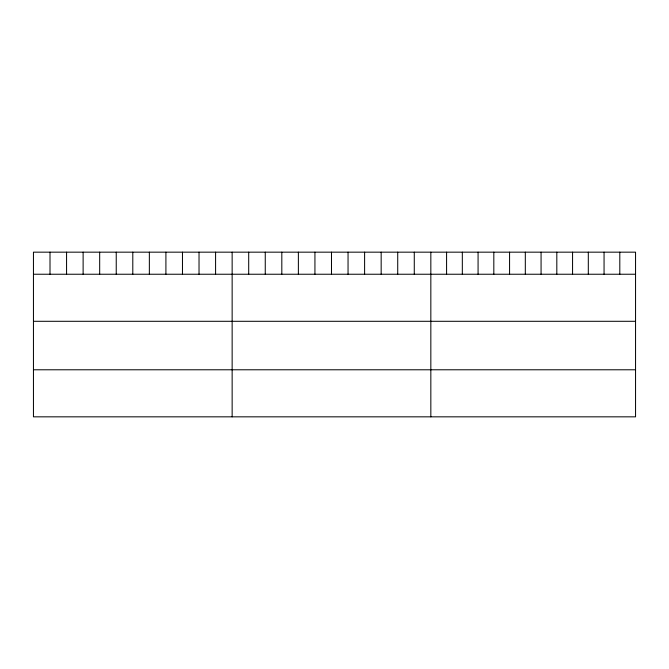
<?xml version="1.0" encoding="UTF-8"?>
<svg xmlns="http://www.w3.org/2000/svg" width="669" height="669" viewBox="0 0 669 669"><rect width="100%" height="100%" fill="white"/><g stroke="black" fill="none" stroke-linecap="round" stroke-linejoin="round"><path stroke-width="1" d="M635.55 274.24L635.55 416.837L33.45 416.837L33.45 252.163L635.55 252.163L635.55 274.24L33.45 274.24M33.45 321.296L635.55 321.296M33.45 369.781L635.55 369.781M619.803 252.163L619.803 274.24M604.057 252.163L604.057 274.24M588.31 252.163L588.31 274.24M572.564 252.163L572.564 274.24M556.817 252.163L556.817 274.24M541.07 252.163L541.07 274.24M525.316 252.163L525.316 274.24M509.569 252.163L509.569 274.24M493.822 252.163L493.822 274.24M478.076 252.163L478.076 274.24M462.329 252.163L462.329 274.24M446.583 252.163L446.583 274.24M430.836 252.163L430.836 416.837M414.278 252.163L414.278 274.24M397.721 252.163L397.721 274.24M381.163 252.163L381.163 274.24M364.605 252.163L364.605 274.24M348.047 252.163L348.047 274.24M331.49 252.163L331.49 274.24M314.932 252.163L314.932 274.24M298.374 252.163L298.374 274.24M281.816 252.163L281.816 274.24M265.259 252.163L265.259 274.24M248.701 252.163L248.701 274.24M232.143 252.163L232.143 416.837M215.585 252.163L215.585 274.24M199.028 252.163L199.028 274.24M182.47 252.163L182.47 274.24M165.912 252.163L165.912 274.24M149.354 252.163L149.354 274.24M132.797 252.163L132.797 274.24M116.239 252.163L116.239 274.24M99.681 252.163L99.681 274.24M83.123 252.163L83.123 274.24M66.566 252.163L66.566 274.24M50.008 252.163L50.008 274.24"/></g></svg>
